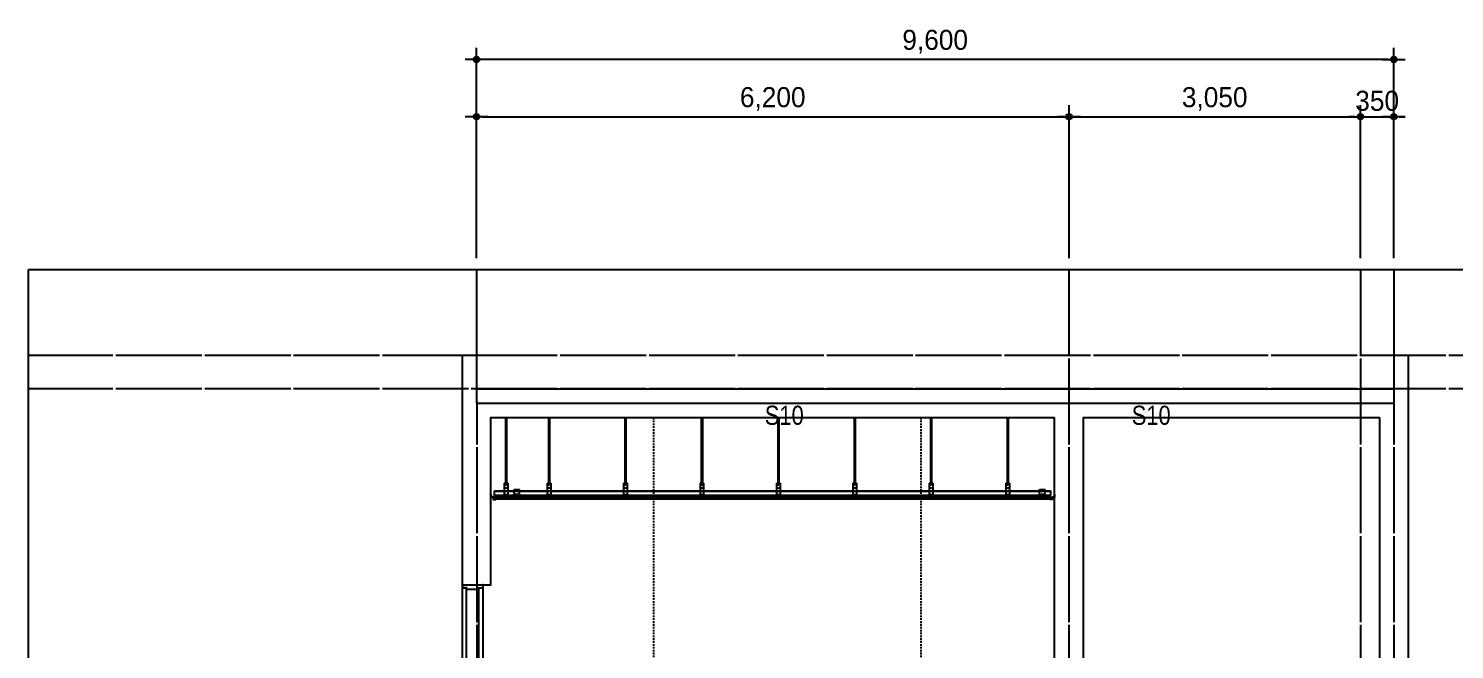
# Model space of a CAD drawing. Header units: millimetres. Extents: x 11948722 to 13111668, y -10771712 to -10232988.
# Drawn here: x 12461571 to 12476496, y -10534525 to -10528025 of the extents above; entities that cross this region are included whole.
import ezdxf
from ezdxf.enums import TextEntityAlignment as Align

# ---------------------------------------------------------------- set-up
doc = ezdxf.new("R2010")
doc.units = ezdxf.units.MM
doc.header["$LTSCALE"] = 150
doc.header["$MEASUREMENT"] = 0
for name, pattern in [('CEN', [6.2, 6, -0.1, 0, -0.1]), ('Xref-계단단면도$0$H', [1, 0.6, -0.4]), ('Xref-계단단면도$0$HIDDEN', [0.375, 0.25, -0.125])]:
    doc.linetypes.add(name, pattern=pattern)
doc.layers.get('0').update_dxf_attribs({"linetype": 'CONTINUOUS'})
doc.layers.get('Defpoints').update_dxf_attribs({"color": 117, "linetype": 'CONTINUOUS'})
for name, color, linetype in [('A-DOOR', 4, 'CONTINUOUS'), ('A-FIN-4', 9, 'CONTINUOUS'), ('A-중심선', 10, 'CEN'), ('CON-C', 2, 'CONTINUOUS'), ('Xref-계단단면도$0$3 dim0', 7, 'CONTINUOUS'), ('Xref-계단단면도$0$4', 4, 'CONTINUOUS'), ('Xref-계단단면도$0$8', 8, 'CONTINUOUS'), ('Xref-계단단면도$0$A-DIM', 7, 'CONTINUOUS'), ('Xref-계단단면도$0$FIN', 5, 'CONTINUOUS')]:
    doc.layers.add(name, color=color, linetype=linetype)
doc.styles.add('A.NARROW', font='ARIALN.TTF')
doc.styles.add('Xref-계단단면도$0$나눔고딕 Se', font='')
doc.styles.get('Xref-계단단면도$0$나눔고딕 Se').set_extended_font_data('Dotum')
doc.dimstyles.new('Xref-계단단면도$0$A1-100', dxfattribs={"dimtxt": 3, "dimasz": 1, "dimexe": 2, "dimexo": 2, "dimgap": 1, "dimtad": 1, "dimdec": 0, "dimzin": 12, "dimdsep": 46, "dimlunit": 6, "dimtxsty": 'Xref-계단단면도$0$나눔고딕 Se', "dimblk1": 'Xref-계단단면도$0$DIMDOT', "dimblk2": 'Xref-계단단면도$0$DIMDOT', "dimsah": 1, "dimcen": -1, "dimdle": 2, "dimclrd": 256, "dimclre": 256, "dimclrt": 3, "dimadec": 0, "dimazin": 0, "dimtfac": 1, "dimtdec": 0, "dimtix": 1, "dimtmove": 2, "dimatfit": 3, "dimldrblk": 'Xref-계단단면도$0$DIMDOT', "dimfxl": 1, "dimtvp": 1, "dimtolj": 1, "dimtzin": 12, "dimlwd": -1, "dimlwe": -1, "dimarcsym": 0})

# ---------------------------------------------------------------- blocks, each defined once
blk = doc.blocks.new('Xref-계단단면도$0$DIMDOT')
at = {"color": 0}
blk.add_line((-2, 0), (2, 0), dxfattribs=at)
for radius in [0.5, 0.25]:
    blk.add_circle((0, 0), radius, dxfattribs=at)
blk = doc.blocks.new('*D413')
at = {"layer": 'Defpoints', "color": 0, "ltscale": 1200}
for p in [(12457971, -10531448), (12461571, -10531448), (12461571, -10565948)]:
    blk.add_point(p, dxfattribs=at)
at = {"layer": 'Xref-계단단면도$0$3 dim0'}
for p, q in [((12461451, -10531448), (12457851, -10531448)), ((12457971, -10565888), (12457971, -10531508)), ((12461451, -10565948), (12457851, -10565948))]:
    blk.add_line(p, q, dxfattribs=at)
at = {"layer": 'Xref-계단단면도$0$3 dim0', "ltscale": 1200, "xscale": 60, "yscale": 60, "zscale": 60}
for p, rotation in [((12457971, -10531448), 90), ((12457971, -10565948), 270)]:
    blk.add_blockref('Xref-계단단면도$0$DIMDOT', p, dxfattribs=dict(at, rotation=rotation))
at = {"layer": 'Xref-계단단면도$0$3 dim0', "color": 3, "ltscale": 1200, "insert": (12457785, -10548698), "char_height": 210, "attachment_point": 5, "rotation": 90, "style": 'Xref-계단단면도$0$나눔고딕 Se'}
blk.add_mtext('\\A1;34,500', dxfattribs=at)
blk = doc.blocks.new('*D415')
at = {"layer": 'Defpoints', "color": 0, "ltscale": 1200}
for p in [(12466260, -10528348), (12466260, -10530548), (12475861, -10530548)]:
    blk.add_point(p, dxfattribs=at)
at = {"layer": 'Xref-계단단면도$0$3 dim0'}
for p, q in [((12466260, -10530428), (12466260, -10528228)), ((12475861, -10530428), (12475861, -10528228)), ((12475801, -10528348), (12466320, -10528348))]:
    blk.add_line(p, q, dxfattribs=at)
at = {"layer": 'Xref-계단단면도$0$3 dim0', "ltscale": 1200, "xscale": 60, "yscale": 60, "zscale": 60, "rotation": 180}
blk.add_blockref('Xref-계단단면도$0$DIMDOT', (12466260, -10528348), dxfattribs=at)
at = {"layer": 'Xref-계단단면도$0$3 dim0', "ltscale": 1200, "xscale": 60, "yscale": 60, "zscale": 60}
blk.add_blockref('Xref-계단단면도$0$DIMDOT', (12475861, -10528348), dxfattribs=at)
at = {"layer": 'Xref-계단단면도$0$3 dim0', "color": 3, "ltscale": 1200, "insert": (12471060, -10528163), "char_height": 210, "attachment_point": 5, "style": 'Xref-계단단면도$0$나눔고딕 Se'}
blk.add_mtext('\\A1;9,600', dxfattribs=at)
blk = doc.blocks.new('*D421')
at = {"layer": 'Defpoints', "color": 0, "ltscale": 1200}
for p in [(12472461, -10528948), (12466260, -10530548), (12472461, -10530548)]:
    blk.add_point(p, dxfattribs=at)
at = {"layer": 'Xref-계단단면도$0$3 dim0'}
for p, q in [((12466260, -10530428), (12466260, -10528828)), ((12472461, -10530428), (12472461, -10528828)), ((12466320, -10528948), (12472401, -10528948))]:
    blk.add_line(p, q, dxfattribs=at)
at = {"layer": 'Xref-계단단면도$0$3 dim0', "ltscale": 1200, "xscale": 60, "yscale": 60, "zscale": 60, "rotation": 180}
blk.add_blockref('Xref-계단단면도$0$DIMDOT', (12466260, -10528948), dxfattribs=at)
at = {"layer": 'Xref-계단단면도$0$3 dim0', "ltscale": 1200, "xscale": 60, "yscale": 60, "zscale": 60}
blk.add_blockref('Xref-계단단면도$0$DIMDOT', (12472461, -10528948), dxfattribs=at)
at = {"layer": 'Xref-계단단면도$0$3 dim0', "color": 3, "ltscale": 1200, "insert": (12469360, -10528763), "char_height": 210, "attachment_point": 5, "style": 'Xref-계단단면도$0$나눔고딕 Se'}
blk.add_mtext('\\A1;6,200', dxfattribs=at)
blk = doc.blocks.new('*D422')
at = {"layer": 'Defpoints', "color": 0, "ltscale": 1200}
for p in [(12461571, -10531448), (12458571, -10531798), (12461571, -10531798)]:
    blk.add_point(p, dxfattribs=at)
at = {"layer": 'Xref-계단단면도$0$3 dim0'}
for p, q in [((12458571, -10531388), (12458571, -10531328)), ((12461451, -10531448), (12458451, -10531448)), ((12458571, -10531448), (12458571, -10531798)), ((12461451, -10531798), (12458451, -10531798)), ((12458571, -10531858), (12458571, -10531918))]:
    blk.add_line(p, q, dxfattribs=at)
at = {"layer": 'Xref-계단단면도$0$3 dim0', "ltscale": 1200, "xscale": 60, "yscale": 60, "zscale": 60}
for p, rotation in [((12458571, -10531448), 270), ((12458571, -10531798), 90)]:
    blk.add_blockref('Xref-계단단면도$0$DIMDOT', p, dxfattribs=dict(at, rotation=rotation))
at = {"layer": 'Xref-계단단면도$0$3 dim0', "color": 3, "ltscale": 1200, "insert": (12458405, -10531623), "char_height": 210, "attachment_point": 5, "rotation": 90, "style": 'Xref-계단단면도$0$나눔고딕 Se'}
blk.add_mtext('\\A1;350', dxfattribs=at)
blk = doc.blocks.new('*D425')
at = {"layer": 'Defpoints', "color": 0, "ltscale": 1200}
for p in [(12475511, -10528948), (12472461, -10530548), (12475511, -10530548)]:
    blk.add_point(p, dxfattribs=at)
at = {"layer": 'Xref-계단단면도$0$3 dim0'}
for p, q in [((12472461, -10530428), (12472461, -10528828)), ((12475511, -10530428), (12475511, -10528828)), ((12472521, -10528948), (12475451, -10528948))]:
    blk.add_line(p, q, dxfattribs=at)
at = {"layer": 'Xref-계단단면도$0$3 dim0', "ltscale": 1200, "xscale": 60, "yscale": 60, "zscale": 60, "rotation": 180}
blk.add_blockref('Xref-계단단면도$0$DIMDOT', (12472461, -10528948), dxfattribs=at)
at = {"layer": 'Xref-계단단면도$0$3 dim0', "ltscale": 1200, "xscale": 60, "yscale": 60, "zscale": 60}
blk.add_blockref('Xref-계단단면도$0$DIMDOT', (12475511, -10528948), dxfattribs=at)
at = {"layer": 'Xref-계단단면도$0$3 dim0', "color": 3, "ltscale": 1200, "insert": (12473986, -10528763), "char_height": 210, "attachment_point": 5, "style": 'Xref-계단단면도$0$나눔고딕 Se'}
blk.add_mtext('\\A1;3,050', dxfattribs=at)
blk = doc.blocks.new('*U136')
at = {"layer": 'A-DOOR'}
for p, q in [((-200, 0), (-200, 2070)), ((-155, 0), (-155, 2055)), ((-200, 0), (-25, 0))]:
    blk.add_line(p, q, dxfattribs=at)
for points in [[(10, 2100), (20, 2100), (20, 2070), (-25, 2070), (-25, 2055), (-155, 2055), (-155, 2070), (-200, 2070), (-200, 2100), (-190, 2100)], [(-35, 915), (-55, 925), (-95, 925), (-95, 875), (-55, 875), (-35, 885)], [(-25, 945), (-35, 935), (-35, 865), (-25, 855)], [(20, 945), (30, 935), (30, 865), (20, 855)], [(30, 885), (50, 875), (90, 875), (90, 925), (50, 925), (30, 915)]]:
    blk.add_lwpolyline(points, dxfattribs=at)
blk.add_lwpolyline([(20, 0), (-25, 0), (-25, 2070), (20, 2070)], close=True, dxfattribs=at)
blk = doc.blocks.new('*D1235')
at = {"layer": 'Defpoints', "color": 0, "ltscale": 1200}
for p in [(12475861, -10528948), (12475511, -10530548), (12475861, -10530548)]:
    blk.add_point(p, dxfattribs=at)
at = {"layer": 'Xref-계단단면도$0$3 dim0'}
for p, q in [((12475511, -10530428), (12475511, -10528828)), ((12475861, -10530428), (12475861, -10528828)), ((12475451, -10528948), (12475391, -10528948)), ((12475511, -10528948), (12475861, -10528948)), ((12475921, -10528948), (12475981, -10528948))]:
    blk.add_line(p, q, dxfattribs=at)
at = {"layer": 'Xref-계단단면도$0$3 dim0', "ltscale": 1200, "xscale": 60, "yscale": 60, "zscale": 60}
blk.add_blockref('Xref-계단단면도$0$DIMDOT', (12475511, -10528948), dxfattribs=at)
at = {"layer": 'Xref-계단단면도$0$3 dim0', "ltscale": 1200, "xscale": 60, "yscale": 60, "zscale": 60, "rotation": 180}
blk.add_blockref('Xref-계단단면도$0$DIMDOT', (12475861, -10528948), dxfattribs=at)
at = {"layer": 'Xref-계단단면도$0$3 dim0', "color": 3, "ltscale": 1200, "insert": (12475686, -10528783), "char_height": 210, "attachment_point": 5, "style": 'Xref-계단단면도$0$나눔고딕 Se'}
blk.add_mtext('\\A1;350', dxfattribs=at)
blk = doc.blocks.new('*D2034')
at = {"layer": 'Defpoints', "color": 0, "ltscale": 1200}
for p in [(12458571, -10531798), (12461571, -10531798), (12461571, -10535948)]:
    blk.add_point(p, dxfattribs=at)
at = {"layer": 'Xref-계단단면도$0$3 dim0'}
for p, q in [((12461451, -10531798), (12458451, -10531798)), ((12458571, -10535888), (12458571, -10531858)), ((12461451, -10535948), (12458451, -10535948))]:
    blk.add_line(p, q, dxfattribs=at)
at = {"layer": 'Xref-계단단면도$0$3 dim0', "ltscale": 1200, "xscale": 60, "yscale": 60, "zscale": 60}
for p, rotation in [((12458571, -10531798), 90), ((12458571, -10535948), 270)]:
    blk.add_blockref('Xref-계단단면도$0$DIMDOT', p, dxfattribs=dict(at, rotation=rotation))
at = {"layer": 'Xref-계단단면도$0$3 dim0', "color": 3, "ltscale": 1200, "insert": (12458385, -10533873), "char_height": 210, "attachment_point": 5, "rotation": 90, "style": 'Xref-계단단면도$0$나눔고딕 Se'}
blk.add_mtext('\\A1;4,150', dxfattribs=at)

msp = doc.modelspace()

# ---------------------------------------------------------------- linework, layer by layer
at = {"layer": 'A-FIN-4'}
msp.add_line((12466260.5, -10531798.2), (12475860.5, -10531798.2), dxfattribs=at)
at = {"layer": 'A-중심선'}
for p, q in [((12466260.1, -10530548.2), (12466310.5, -10579256.2)), ((12472460.5, -10530548.2), (12472460.5, -10579256.2)), ((12475510.5, -10530548.2), (12475510.5, -10579256.2)), ((12475860.5, -10530548.2), (12475860.5, -10579256.2)), ((12479196.5, -10531448.2), (12461570.5, -10531448.2)), ((12479196.5, -10531798.2), (12461570.5, -10531798.2))]:
    msp.add_line(p, q, dxfattribs=at)
at = {"layer": 'CON-C', "ltscale": 1200}
for p, q in [((12466110.5, -10531448.2), (12466110.5, -10533848.2)), ((12466260.5, -10531448.2), (12466110.5, -10531448.2)), ((12466260.5, -10531448.2), (12466260.5, -10531948.2)), ((12476010.5, -10531448.2), (12475860.5, -10531448.2)), ((12475860.5, -10531448.2), (12475860.5, -10531948.2)), ((12476010.5, -10531448.2), (12476010.5, -10567048.2)), ((12466260.5, -10531948.2), (12475860.5, -10531948.2)), ((12472610.5, -10532098.2), (12472610.5, -10535988.2)), ((12472610.5, -10532098.2), (12475710.5, -10532098.2)), ((12475710.5, -10532098.2), (12475710.5, -10535988.2))]:
    msp.add_line(p, q, dxfattribs=at)
at = {"layer": 'CON-C', "ltscale": 1200, "flags": 128}
msp.add_lwpolyline([(12466110.5, -10533848.2), (12466410.5, -10533848.2), (12466410.5, -10532098.2), (12472310.5, -10532098.2)], dxfattribs=at)
at = {"layer": 'CON-C', "ltscale": 1200}
msp.add_lwpolyline([(12472310.5, -10537838.2), (12472310.5, -10532098.2)], dxfattribs=at)
at = {"layer": 'Defpoints', "ltscale": 1200}
msp.add_lwpolyline([(12461570.5, -10530548.2), (12479196.5, -10530548.2), (12479196.5, -10580484.4), (12461570.5, -10580484.4)], close=True, dxfattribs=at)
at = {"layer": 'Xref-계단단면도$0$4', "ltscale": 0.1}
for points in [[(12466460.5, -10532954.2), (12466460.5, -10532948.2), (12466459.5, -10532948.2), (12466459.5, -10532953.2), (12466436.5, -10532953.2), (12466436.5, -10532928.2), (12466411.5, -10532928.2), (12466411.5, -10532904.2), (12466410.5, -10532904.2), (12466410.5, -10532929.2), (12466435.5, -10532929.2), (12466435.5, -10532954.2), (12466460.5, -10532954.2)], [(12472260.5, -10532954.2), (12472260.5, -10532948.2), (12472261.5, -10532948.2), (12472261.5, -10532953.2), (12472284.5, -10532953.2), (12472284.5, -10532928.2), (12472309.5, -10532928.2), (12472309.5, -10532904.2), (12472310.5, -10532904.2), (12472310.5, -10532929.2), (12472285.5, -10532929.2), (12472285.5, -10532954.2), (12472260.5, -10532954.2)]]:
    msp.add_lwpolyline(points, dxfattribs=at)
at = {"layer": 'Xref-계단단면도$0$8'}
for p, q in [((12466562.1, -10532098.2), (12466562.1, -10532779.4)), ((12466573.3, -10532098.2), (12466573.3, -10532779.4)), ((12467012.1, -10532098.2), (12467012.1, -10532779.4)), ((12467023.3, -10532098.2), (12467023.3, -10532779.4)), ((12467812.1, -10532098.2), (12467812.1, -10532779.4)), ((12467823.3, -10532098.2), (12467823.3, -10532779.4)), ((12468612.1, -10532098.2), (12468612.1, -10532779.4)), ((12468623.3, -10532098.2), (12468623.3, -10532779.4)), ((12469412.1, -10532098.2), (12469412.1, -10532779.4)), ((12469423.3, -10532098.2), (12469423.3, -10532779.4)), ((12470212.1, -10532098.2), (12470212.1, -10532779.4)), ((12470223.3, -10532098.2), (12470223.3, -10532779.4)), ((12471012.1, -10532098.2), (12471012.1, -10532779.4)), ((12471023.3, -10532098.2), (12471023.3, -10532779.4)), ((12471812.1, -10532098.2), (12471812.1, -10532779.4)), ((12471823.3, -10532098.2), (12471823.3, -10532779.4)), ((12466549, -10532783.2), (12466549, -10532901.9)), ((12466549, -10532783.2), (12466586.5, -10532783.2)), ((12466549, -10532786.9), (12466586.5, -10532786.9)), ((12466549, -10532833.2), (12466586.5, -10532833.2)), ((12466549, -10532901.9), (12466586.5, -10532901.9)), ((12466556.5, -10532779.4), (12466579, -10532779.4)), ((12466556.5, -10532779.4), (12466556.5, -10532783.2)), ((12466556.5, -10532786.9), (12466556.5, -10532790.7)), ((12466556.5, -10532790.7), (12466579, -10532790.7)), ((12466560.2, -10532779.4), (12466560.2, -10532783.2)), ((12466560.2, -10532786.9), (12466560.2, -10532790.7)), ((12466562.1, -10532774.4), (12466573.3, -10532774.4)), ((12466562.1, -10532776.9), (12466573.3, -10532776.9)), ((12466562.1, -10532790.7), (12466562.1, -10532801.9)), ((12466562.1, -10532791.9), (12466573.3, -10532791.9)), ((12466562.1, -10532794.4), (12466573.3, -10532794.4)), ((12466562.1, -10532796.9), (12466573.3, -10532796.9)), ((12466562.1, -10532799.4), (12466573.3, -10532799.4)), ((12466562.1, -10532799.4), (12466573.3, -10532799.4)), ((12466562.1, -10532801.9), (12466573.3, -10532801.9)), ((12466573.3, -10532790.7), (12466573.3, -10532801.9)), ((12466575.2, -10532779.4), (12466575.2, -10532783.2)), ((12466575.2, -10532786.9), (12466575.2, -10532790.7)), ((12466579, -10532779.4), (12466579, -10532783.2)), ((12466579, -10532786.9), (12466579, -10532790.7)), ((12466586.5, -10532783.2), (12466586.5, -10532901.9)), ((12466653.7, -10532849.4), (12466710, -10532849.4)), ((12466653.7, -10532893.2), (12466653.7, -10532849.4)), ((12466653.7, -10532851.9), (12466710, -10532851.9)), ((12466653.7, -10532860.7), (12466657.4, -10532860.7)), ((12466660, -10532899.4), (12466653.7, -10532893.2)), ((12466653.7, -10532899.4), (12466660, -10532899.4)), ((12466653.7, -10532923.2), (12466653.7, -10532899.4)), ((12466656.2, -10532920.7), (12466656.2, -10532901.9)), ((12466656.2, -10532901.9), (12466660, -10532901.9)), ((12466659.4, -10532860.7), (12466662.5, -10532860.7)), ((12466660, -10532901.9), (12466660, -10532899.4)), ((12466660, -10532899.4), (12466703.7, -10532899.4)), ((12466662.5, -10532854.7), (12466662.5, -10532849.4)), ((12466662.5, -10532860.7), (12466662.5, -10532856.4)), ((12466677.5, -10532854.7), (12466677.5, -10532849.4)), ((12466677.5, -10532860.7), (12466677.5, -10532856.4)), ((12466677.5, -10532860.7), (12466680.5, -10532860.7)), ((12466682.2, -10532860.7), (12466686.2, -10532860.7)), ((12466686.2, -10532854.7), (12466686.2, -10532849.4)), ((12466686.2, -10532860.7), (12466686.2, -10532856.4)), ((12466701.2, -10532854.7), (12466701.2, -10532849.4)), ((12466701.2, -10532860.7), (12466701.2, -10532856.4)), ((12466701.2, -10532860.7), (12466705, -10532860.7)), ((12466703.7, -10532899.4), (12466710, -10532893.2)), ((12466703.7, -10532899.4), (12466710, -10532899.4)), ((12466703.7, -10532901.9), (12466703.7, -10532899.4)), ((12466703.7, -10532901.9), (12466707.5, -10532901.9)), ((12466706.4, -10532860.7), (12466710, -10532860.7)), ((12466707.5, -10532901.9), (12466707.5, -10532920.7)), ((12466710, -10532893.2), (12466710, -10532849.4)), ((12466710, -10532899.4), (12466710, -10532923.2)), ((12466999, -10532783.2), (12466999, -10532901.9)), ((12466999, -10532783.2), (12467036.5, -10532783.2)), ((12466999, -10532786.9), (12467036.5, -10532786.9)), ((12466999, -10532833.2), (12467036.5, -10532833.2)), ((12466999, -10532901.9), (12467036.5, -10532901.9)), ((12467006.5, -10532779.4), (12467029, -10532779.4)), ((12467006.5, -10532779.4), (12467006.5, -10532783.2)), ((12467006.5, -10532786.9), (12467006.5, -10532790.7)), ((12467006.5, -10532790.7), (12467029, -10532790.7)), ((12467010.2, -10532779.4), (12467010.2, -10532783.2)), ((12467010.2, -10532786.9), (12467010.2, -10532790.7)), ((12467012.1, -10532774.4), (12467023.3, -10532774.4)), ((12467012.1, -10532776.9), (12467023.3, -10532776.9)), ((12467012.1, -10532790.7), (12467012.1, -10532801.9)), ((12467012.1, -10532791.9), (12467023.3, -10532791.9)), ((12467012.1, -10532794.4), (12467023.3, -10532794.4)), ((12467012.1, -10532796.9), (12467023.3, -10532796.9)), ((12467012.1, -10532799.4), (12467023.3, -10532799.4)), ((12467012.1, -10532799.4), (12467023.3, -10532799.4)), ((12467012.1, -10532801.9), (12467023.3, -10532801.9)), ((12467023.3, -10532790.7), (12467023.3, -10532801.9)), ((12467025.2, -10532779.4), (12467025.2, -10532783.2)), ((12467025.2, -10532786.9), (12467025.2, -10532790.7)), ((12467029, -10532779.4), (12467029, -10532783.2)), ((12467029, -10532786.9), (12467029, -10532790.7)), ((12467036.5, -10532783.2), (12467036.5, -10532901.9)), ((12467799, -10532783.2), (12467799, -10532901.9)), ((12467799, -10532783.2), (12467836.5, -10532783.2)), ((12467799, -10532786.9), (12467836.5, -10532786.9)), ((12467799, -10532833.2), (12467836.5, -10532833.2)), ((12467799, -10532901.9), (12467836.5, -10532901.9)), ((12467806.5, -10532779.4), (12467829, -10532779.4)), ((12467806.5, -10532779.4), (12467806.5, -10532783.2)), ((12467806.5, -10532786.9), (12467806.5, -10532790.7)), ((12467806.5, -10532790.7), (12467829, -10532790.7)), ((12467810.2, -10532779.4), (12467810.2, -10532783.2)), ((12467810.2, -10532786.9), (12467810.2, -10532790.7)), ((12467812.1, -10532774.4), (12467823.3, -10532774.4)), ((12467812.1, -10532776.9), (12467823.3, -10532776.9)), ((12467812.1, -10532790.7), (12467812.1, -10532801.9)), ((12467812.1, -10532791.9), (12467823.3, -10532791.9)), ((12467812.1, -10532794.4), (12467823.3, -10532794.4)), ((12467812.1, -10532796.9), (12467823.3, -10532796.9)), ((12467812.1, -10532799.4), (12467823.3, -10532799.4)), ((12467812.1, -10532799.4), (12467823.3, -10532799.4)), ((12467812.1, -10532801.9), (12467823.3, -10532801.9)), ((12467823.3, -10532790.7), (12467823.3, -10532801.9)), ((12467825.2, -10532779.4), (12467825.2, -10532783.2)), ((12467825.2, -10532786.9), (12467825.2, -10532790.7)), ((12467829, -10532779.4), (12467829, -10532783.2)), ((12467829, -10532786.9), (12467829, -10532790.7)), ((12467836.5, -10532783.2), (12467836.5, -10532901.9)), ((12468599, -10532783.2), (12468599, -10532901.9)), ((12468599, -10532783.2), (12468636.5, -10532783.2)), ((12468599, -10532786.9), (12468636.5, -10532786.9)), ((12468599, -10532833.2), (12468636.5, -10532833.2)), ((12468599, -10532901.9), (12468636.5, -10532901.9)), ((12468606.5, -10532779.4), (12468629, -10532779.4)), ((12468606.5, -10532779.4), (12468606.5, -10532783.2)), ((12468606.5, -10532786.9), (12468606.5, -10532790.7)), ((12468606.5, -10532790.7), (12468629, -10532790.7)), ((12468610.2, -10532779.4), (12468610.2, -10532783.2)), ((12468610.2, -10532786.9), (12468610.2, -10532790.7)), ((12468612.1, -10532774.4), (12468623.3, -10532774.4)), ((12468612.1, -10532776.9), (12468623.3, -10532776.9)), ((12468612.1, -10532790.7), (12468612.1, -10532801.9)), ((12468612.1, -10532791.9), (12468623.3, -10532791.9)), ((12468612.1, -10532794.4), (12468623.3, -10532794.4)), ((12468612.1, -10532796.9), (12468623.3, -10532796.9)), ((12468612.1, -10532799.4), (12468623.3, -10532799.4)), ((12468612.1, -10532799.4), (12468623.3, -10532799.4)), ((12468612.1, -10532801.9), (12468623.3, -10532801.9)), ((12468623.3, -10532790.7), (12468623.3, -10532801.9)), ((12468625.2, -10532779.4), (12468625.2, -10532783.2)), ((12468625.2, -10532786.9), (12468625.2, -10532790.7)), ((12468629, -10532779.4), (12468629, -10532783.2)), ((12468629, -10532786.9), (12468629, -10532790.7)), ((12468636.5, -10532783.2), (12468636.5, -10532901.9)), ((12469399, -10532783.2), (12469399, -10532901.9)), ((12469399, -10532783.2), (12469436.5, -10532783.2)), ((12469399, -10532786.9), (12469436.5, -10532786.9)), ((12469399, -10532833.2), (12469436.5, -10532833.2)), ((12469399, -10532901.9), (12469436.5, -10532901.9)), ((12469406.5, -10532779.4), (12469429, -10532779.4)), ((12469406.5, -10532779.4), (12469406.5, -10532783.2)), ((12469406.5, -10532786.9), (12469406.5, -10532790.7)), ((12469406.5, -10532790.7), (12469429, -10532790.7)), ((12469410.2, -10532779.4), (12469410.2, -10532783.2)), ((12469410.2, -10532786.9), (12469410.2, -10532790.7)), ((12469412.1, -10532774.4), (12469423.3, -10532774.4)), ((12469412.1, -10532776.9), (12469423.3, -10532776.9)), ((12469412.1, -10532790.7), (12469412.1, -10532801.9)), ((12469412.1, -10532791.9), (12469423.3, -10532791.9)), ((12469412.1, -10532794.4), (12469423.3, -10532794.4)), ((12469412.1, -10532796.9), (12469423.3, -10532796.9)), ((12469412.1, -10532799.4), (12469423.3, -10532799.4)), ((12469412.1, -10532799.4), (12469423.3, -10532799.4)), ((12469412.1, -10532801.9), (12469423.3, -10532801.9)), ((12469423.3, -10532790.7), (12469423.3, -10532801.9)), ((12469425.2, -10532779.4), (12469425.2, -10532783.2)), ((12469425.2, -10532786.9), (12469425.2, -10532790.7)), ((12469429, -10532779.4), (12469429, -10532783.2)), ((12469429, -10532786.9), (12469429, -10532790.7)), ((12469436.5, -10532783.2), (12469436.5, -10532901.9)), ((12470199, -10532783.2), (12470199, -10532901.9)), ((12470199, -10532783.2), (12470236.5, -10532783.2)), ((12470199, -10532786.9), (12470236.5, -10532786.9)), ((12470199, -10532833.2), (12470236.5, -10532833.2)), ((12470199, -10532901.9), (12470236.5, -10532901.9)), ((12470206.5, -10532779.4), (12470229, -10532779.4)), ((12470206.5, -10532779.4), (12470206.5, -10532783.2)), ((12470206.5, -10532786.9), (12470206.5, -10532790.7)), ((12470206.5, -10532790.7), (12470229, -10532790.7)), ((12470210.2, -10532779.4), (12470210.2, -10532783.2)), ((12470210.2, -10532786.9), (12470210.2, -10532790.7)), ((12470212.1, -10532774.4), (12470223.3, -10532774.4)), ((12470212.1, -10532776.9), (12470223.3, -10532776.9)), ((12470212.1, -10532790.7), (12470212.1, -10532801.9)), ((12470212.1, -10532791.9), (12470223.3, -10532791.9)), ((12470212.1, -10532794.4), (12470223.3, -10532794.4)), ((12470212.1, -10532796.9), (12470223.3, -10532796.9)), ((12470212.1, -10532799.4), (12470223.3, -10532799.4)), ((12470212.1, -10532799.4), (12470223.3, -10532799.4)), ((12470212.1, -10532801.9), (12470223.3, -10532801.9)), ((12470223.3, -10532790.7), (12470223.3, -10532801.9)), ((12470225.2, -10532779.4), (12470225.2, -10532783.2)), ((12470225.2, -10532786.9), (12470225.2, -10532790.7)), ((12470229, -10532779.4), (12470229, -10532783.2)), ((12470229, -10532786.9), (12470229, -10532790.7)), ((12470236.5, -10532783.2), (12470236.5, -10532901.9)), ((12470999, -10532783.2), (12470999, -10532901.9)), ((12470999, -10532783.2), (12471036.5, -10532783.2)), ((12470999, -10532786.9), (12471036.5, -10532786.9)), ((12470999, -10532833.2), (12471036.5, -10532833.2)), ((12470999, -10532901.9), (12471036.5, -10532901.9)), ((12471006.5, -10532779.4), (12471029, -10532779.4)), ((12471006.5, -10532779.4), (12471006.5, -10532783.2)), ((12471006.5, -10532786.9), (12471006.5, -10532790.7)), ((12471006.5, -10532790.7), (12471029, -10532790.7)), ((12471010.2, -10532779.4), (12471010.2, -10532783.2)), ((12471010.2, -10532786.9), (12471010.2, -10532790.7)), ((12471012.1, -10532774.4), (12471023.3, -10532774.4)), ((12471012.1, -10532776.9), (12471023.3, -10532776.9)), ((12471012.1, -10532790.7), (12471012.1, -10532801.9)), ((12471012.1, -10532791.9), (12471023.3, -10532791.9)), ((12471012.1, -10532794.4), (12471023.3, -10532794.4)), ((12471012.1, -10532796.9), (12471023.3, -10532796.9)), ((12471012.1, -10532799.4), (12471023.3, -10532799.4)), ((12471012.1, -10532799.4), (12471023.3, -10532799.4)), ((12471012.1, -10532801.9), (12471023.3, -10532801.9)), ((12471023.3, -10532790.7), (12471023.3, -10532801.9)), ((12471025.2, -10532779.4), (12471025.2, -10532783.2)), ((12471025.2, -10532786.9), (12471025.2, -10532790.7)), ((12471029, -10532779.4), (12471029, -10532783.2)), ((12471029, -10532786.9), (12471029, -10532790.7)), ((12471036.5, -10532783.2), (12471036.5, -10532901.9)), ((12471799, -10532783.2), (12471799, -10532901.9)), ((12471799, -10532783.2), (12471836.5, -10532783.2)), ((12471799, -10532786.9), (12471836.5, -10532786.9)), ((12471799, -10532833.2), (12471836.5, -10532833.2)), ((12471799, -10532901.9), (12471836.5, -10532901.9)), ((12471806.5, -10532779.4), (12471829, -10532779.4)), ((12471806.5, -10532779.4), (12471806.5, -10532783.2)), ((12471806.5, -10532786.9), (12471806.5, -10532790.7)), ((12471806.5, -10532790.7), (12471829, -10532790.7)), ((12471810.2, -10532779.4), (12471810.2, -10532783.2)), ((12471810.2, -10532786.9), (12471810.2, -10532790.7)), ((12471812.1, -10532774.4), (12471823.3, -10532774.4)), ((12471812.1, -10532776.9), (12471823.3, -10532776.9)), ((12471812.1, -10532790.7), (12471812.1, -10532801.9)), ((12471812.1, -10532791.9), (12471823.3, -10532791.9)), ((12471812.1, -10532794.4), (12471823.3, -10532794.4)), ((12471812.1, -10532796.9), (12471823.3, -10532796.9)), ((12471812.1, -10532799.4), (12471823.3, -10532799.4)), ((12471812.1, -10532799.4), (12471823.3, -10532799.4)), ((12471812.1, -10532801.9), (12471823.3, -10532801.9)), ((12471823.3, -10532790.7), (12471823.3, -10532801.9)), ((12471825.2, -10532779.4), (12471825.2, -10532783.2)), ((12471825.2, -10532786.9), (12471825.2, -10532790.7)), ((12471829, -10532779.4), (12471829, -10532783.2)), ((12471829, -10532786.9), (12471829, -10532790.7)), ((12471836.5, -10532783.2), (12471836.5, -10532901.9)), ((12472153.7, -10532849.4), (12472210, -10532849.4)), ((12472153.7, -10532893.2), (12472153.7, -10532849.4)), ((12472153.7, -10532851.9), (12472210, -10532851.9)), ((12472153.7, -10532860.7), (12472157.4, -10532860.7)), ((12472160, -10532899.4), (12472153.7, -10532893.2)), ((12472153.7, -10532899.4), (12472160, -10532899.4)), ((12472153.7, -10532923.2), (12472153.7, -10532899.4)), ((12472156.2, -10532920.7), (12472156.2, -10532901.9)), ((12472156.2, -10532901.9), (12472160, -10532901.9)), ((12472159.4, -10532860.7), (12472162.5, -10532860.7)), ((12472160, -10532899.4), (12472203.7, -10532899.4)), ((12472160, -10532901.9), (12472160, -10532899.4)), ((12472162.5, -10532854.7), (12472162.5, -10532849.4)), ((12472162.5, -10532860.7), (12472162.5, -10532856.4)), ((12472177.5, -10532854.7), (12472177.5, -10532849.4)), ((12472177.5, -10532860.7), (12472177.5, -10532856.4)), ((12472177.5, -10532860.7), (12472180.5, -10532860.7)), ((12472182.2, -10532860.7), (12472186.2, -10532860.7)), ((12472186.2, -10532854.7), (12472186.2, -10532849.4)), ((12472186.2, -10532860.7), (12472186.2, -10532856.4)), ((12472201.2, -10532854.7), (12472201.2, -10532849.4)), ((12472201.2, -10532860.7), (12472201.2, -10532856.4)), ((12472201.2, -10532860.7), (12472205, -10532860.7)), ((12472203.7, -10532899.4), (12472210, -10532893.2)), ((12472203.7, -10532899.4), (12472210, -10532899.4)), ((12472203.7, -10532901.9), (12472203.7, -10532899.4)), ((12472203.7, -10532901.9), (12472207.5, -10532901.9)), ((12472206.4, -10532860.7), (12472210, -10532860.7)), ((12472207.5, -10532901.9), (12472207.5, -10532920.7)), ((12472210, -10532893.2), (12472210, -10532849.4)), ((12472210, -10532899.4), (12472210, -10532923.2)), ((12466661.2, -10532923.2), (12466653.7, -10532923.2)), ((12466656.2, -10532909.4), (12466707.5, -10532909.4)), ((12466659.1, -10532920.7), (12466656.2, -10532920.7)), ((12466690, -10532923.2), (12466673.7, -10532923.2)), ((12466687.8, -10532920.7), (12466675.9, -10532920.7)), ((12466710, -10532923.2), (12466702.5, -10532923.2)), ((12466707.5, -10532920.7), (12466704.6, -10532920.7)), ((12472161.2, -10532923.2), (12472153.7, -10532923.2)), ((12472156.2, -10532909.4), (12472207.5, -10532909.4)), ((12472159.1, -10532920.7), (12472156.2, -10532920.7)), ((12472190, -10532923.2), (12472173.7, -10532923.2)), ((12472187.8, -10532920.7), (12472175.9, -10532920.7)), ((12472210, -10532923.2), (12472202.5, -10532923.2)), ((12472207.5, -10532920.7), (12472204.6, -10532920.7))]:
    msp.add_line(p, q, dxfattribs=at)
at = {"layer": 'Xref-계단단면도$0$8', "linetype": 'Xref-계단단면도$0$HIDDEN', "ltscale": 0.1}
for p, q in [((12466449.5, -10532868.2), (12472271.5, -10532868.2)), ((12466449.5, -10532908.2), (12472271.5, -10532908.2))]:
    msp.add_line(p, q, dxfattribs=at)
at = {"layer": 'Xref-계단단면도$0$8'}
for centre, radius, start, end in [((12466667.5, -10532923.2), 8.75, 16.60155, 163.39845), ((12466667.5, -10532923.2), 6.25, 0, 180), ((12466696.2, -10532923.2), 8.75, 16.60155, 163.39845), ((12466696.2, -10532923.2), 6.25, 0, 180), ((12472167.5, -10532923.2), 8.75, 16.60155, 163.39845), ((12472167.5, -10532923.2), 6.25, 0, 180), ((12472196.2, -10532923.2), 8.75, 16.60155, 163.39845), ((12472196.2, -10532923.2), 6.25, 0, 180)]:
    msp.add_arc(centre, radius, start, end, dxfattribs=at)
at = {"layer": 'Xref-계단단면도$0$A-DIM', "color": 135, "linetype": 'Xref-계단단면도$0$H', "ltscale": 0.2}
for p, q in [((12468110.5, -10532098.2), (12468110.5, -10547840.3)), ((12470910.5, -10532098.2), (12470910.5, -10577048.2))]:
    msp.add_line(p, q, dxfattribs=at)
at = {"layer": 'Xref-계단단면도$0$FIN', "color": 8}
for p, q in [((12466449.5, -10532864.4), (12472271.5, -10532864.4)), ((12466449.5, -10532911.9), (12466449.5, -10532864.4)), ((12472271.5, -10532911.9), (12472271.5, -10532864.4)), ((12466449.5, -10532911.9), (12472271.5, -10532911.9))]:
    msp.add_line(p, q, dxfattribs=at)
at = {"layer": 'Xref-계단단면도$0$FIN', "color": 150}
for p, q in [((12466449.5, -10532935.7), (12472271.5, -10532935.7)), ((12466449.5, -10532948.2), (12472271.5, -10532948.2))]:
    msp.add_line(p, q, dxfattribs=at)
at = {"layer": 'Xref-계단단면도$0$FIN', "color": 150, "flags": 128}
for points in [[(12466449.5, -10532935.7), (12466449.5, -10532948.2)], [(12472271.5, -10532935.7), (12472271.5, -10532948.2)]]:
    msp.add_lwpolyline(points, dxfattribs=at)

# ---------------------------------------------------------------- block references
at = {"layer": 'A-DOOR', "xscale": -1}
msp.add_blockref('*U136', (12466130.5, -10535948.2), dxfattribs=at)

# ---------------------------------------------------------------- texts
at = {"layer": 'Defpoints', "style": 'A.NARROW'}
for p in [(12469276.8, -10532073.6), (12473117.7, -10532073.6)]:
    msp.add_text('S10', height=200, dxfattribs=at).set_placement(p, align=Align.MIDDLE_LEFT)

# ---------------------------------------------------------------- dimensions: what is measured, and where the dimension line sits
at = {"layer": 'Xref-계단단면도$0$3 dim0'}
for base, p1, p2, angle, override, picture, middle in [((12466260.1, -10528348.2), (12475860.5, -10530548.2), (12466260.1, -10530548.2), 180, {"dimscale": 60, "dimtxt": 3.5}, '*D415', (12471060.3, -10528162.8)), ((12457970.5, -10531448.2), (12461570.5, -10565948.2), (12461570.5, -10531448.2), 90, {"dimscale": 60, "dimtxt": 3.5}, '*D413', (12457785.1, -10548698.2)), ((12458570.5, -10531798.2), (12461570.5, -10531448.2), (12461570.5, -10531798.2), 90, {"dimscale": 60, "dimtxt": 3.5}, '*D422', (12458405.4, -10531623.2)), ((12458570.5, -10531798.2), (12461570.5, -10535948.2), (12461570.5, -10531798.2), 90, {"dimscale": 60, "dimtxt": 3.5, "dimtxsty": 'Xref-계단단면도$0$나눔고딕 Se', "dimblk1": 'Xref-계단단면도$0$DIMDOT', "dimblk2": 'Xref-계단단면도$0$DIMDOT'}, '*D2034', (12458385.1, -10533873.2))]:
    dim = msp.add_linear_dim(base=base, p1=p1, p2=p2, angle=angle, dimstyle='Xref-계단단면도$0$A1-100', override=override, dxfattribs=at)
    dim.commit()
    dim.dimension.update_dxf_attribs({"geometry": picture, "text_midpoint": middle})
for base, p1, p2, picture, middle in [((12472460.5, -10528948.2), (12466260.1, -10530548.2), (12472460.5, -10530548.2), '*D421', (12469360.3, -10528762.8)), ((12475510.5, -10528948.2), (12472460.5, -10530548.2), (12475510.5, -10530548.2), '*D425', (12473985.5, -10528762.8)), ((12475860.5, -10528948.2), (12475510.5, -10530548.2), (12475860.5, -10530548.2), '*D1235', (12475685.5, -10528783))]:
    dim = msp.add_linear_dim(base=base, p1=p1, p2=p2, dimstyle='Xref-계단단면도$0$A1-100', override={"dimscale": 60, "dimtxt": 3.5}, dxfattribs=at)
    dim.commit()
    dim.dimension.update_dxf_attribs({"geometry": picture, "text_midpoint": middle})

doc.saveas('drawing.dxf')
